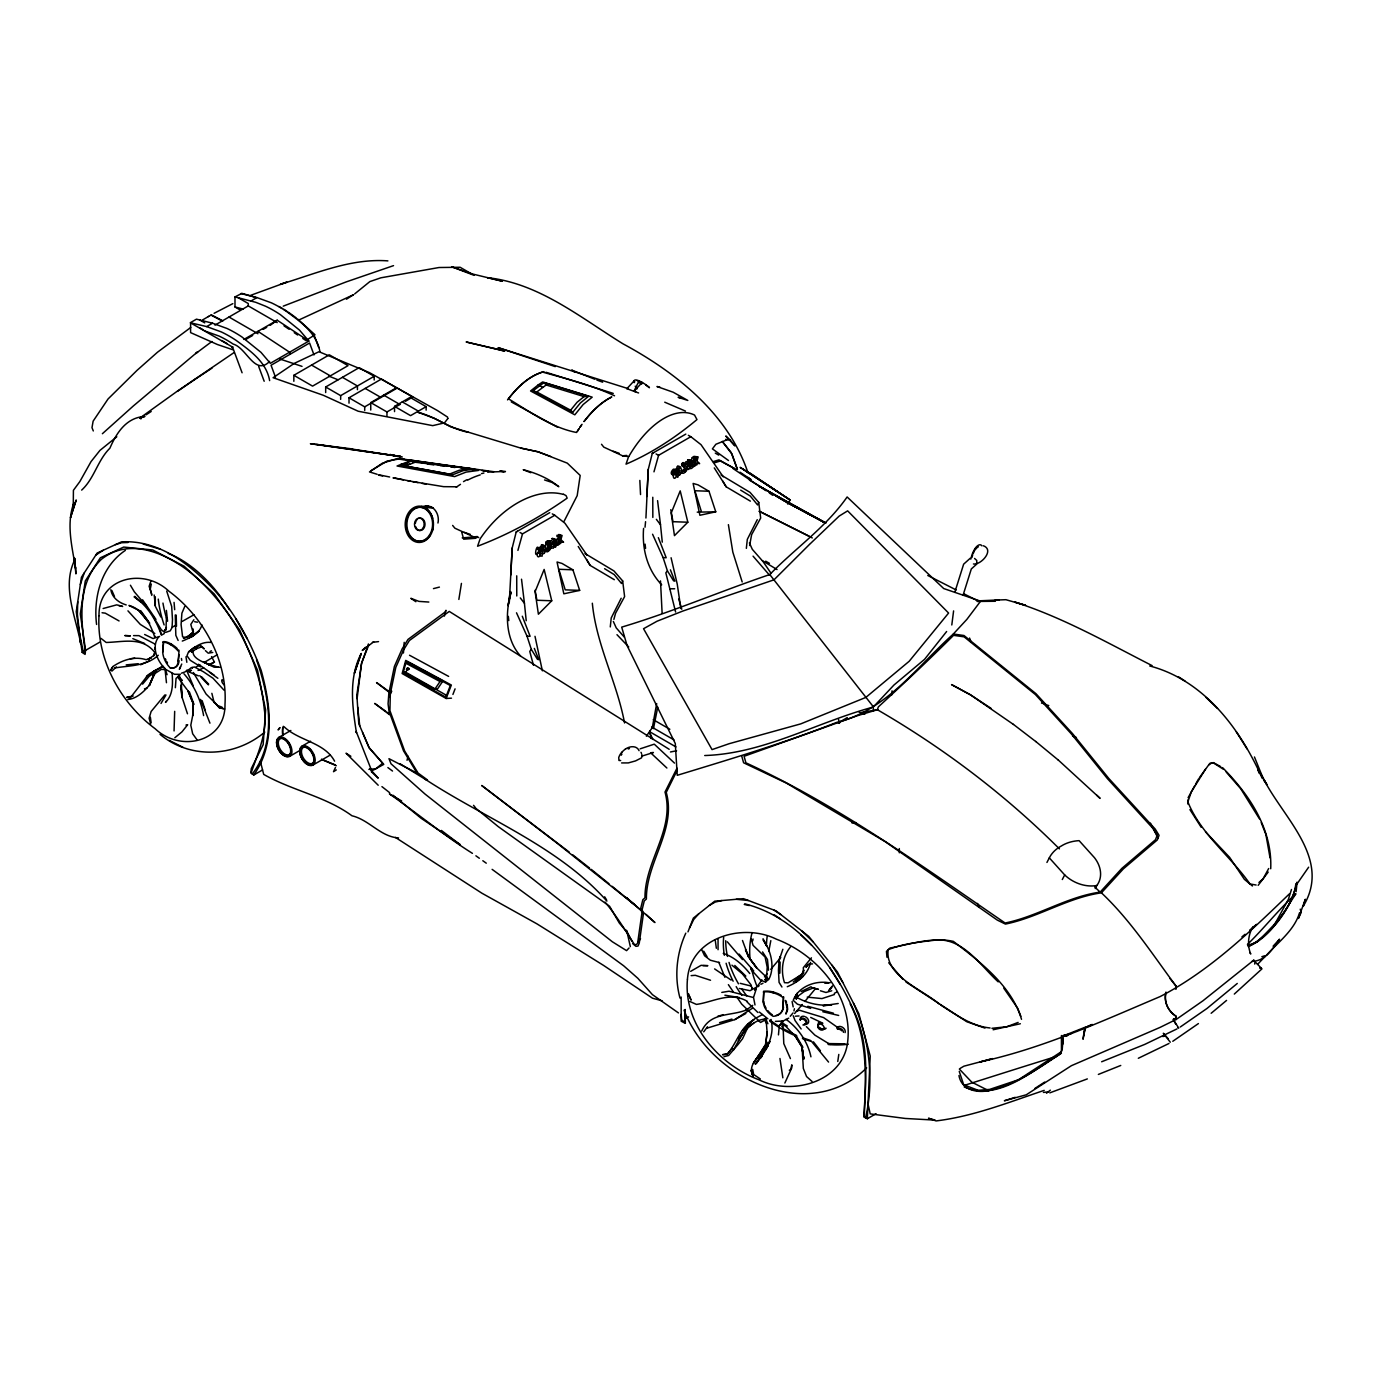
<?xml version="1.0" encoding="UTF-8"?>
<svg xmlns="http://www.w3.org/2000/svg" width="1381" height="1381" viewBox="0 0 1381 1381"><rect width="100%" height="100%" fill="white"/><g stroke="black" fill="none" stroke-linecap="round" stroke-linejoin="round"><path stroke-width="1.5" d="M1061.437 1035.526L1061.437 1051.632L1018.539 1079.735L989.659 1089.402L978.197 1090.317L963.696 1084.793L959.243 1071.414M802.24 1048.8L803.673 1058.813L802.085 1046.884L803.328 1068.462L806.556 1076.541L812.011 1081.444M696.939 462.635L697.042 464.758L694.988 464.448M193.133 713.321L193.305 703.758L187.799 690.5L193.305 703.758L192.684 715.772L193.133 713.321L190.802 725.215L192.667 733.777L196.913 739.646M551.019 546.203L550.346 544.114M174.058 602.392L174.679 609.677M779.868 973.173L780.127 962.022M549.759 512.662L516.201 531.961L512.196 547.998L509.313 602.081M685.822 434.1L652.281 453.4L648.259 469.436L645.928 518.013M77.75 601.753L77.371 614.269L80.823 644.012C75.696 616.392 61.196 585.855 75.247 558.925M181.325 679.417L181.791 696.456L182.068 697.595L180.98 685.097L181.791 696.456L187.471 713.77M542.405 546.341L542.146 556.163L540.109 555.835L539.626 549.776L537.589 549.241M682.801 470.265C688.049 475.841 687.237 464.534 687.583 460.132C692.951 460.063 688.532 475.755 687.099 466.605M166.462 617.514L165.979 628.838L164.304 631.324L166.411 627.509L165.081 630.53L166.152 629.84M782.854 949.282L779.057 960.365L778.452 970.187L779.074 982.409L781.939 987.018M1187.764 803.984L1187.988 799.806M510.728 575.066L512.196 547.998M646.809 496.504L648.259 469.436M850.178 1003.952C868.235 1038.961 865.852 1078.699 864.247 1116.538L865.594 1117.833C874.294 1080.149 869.564 1038.633 853.458 1003.176M174.679 711.353L174.058 730.929M403.442 653.006L404.201 642.338M175.37 687.703L176.043 678.382L179.651 675.274M768.734 951.474L770.822 940.651M744.842 903.865C798.477 917.467 834.124 965.474 855.288 1013.896C869.685 1046.919 865.749 1082.152 863.833 1116.901L867.337 1118.748L870.237 1056.068L858.792 1013.568L837.438 972L808.714 936.353L776.087 910.89L743.461 898.668L714.737 901.172L693.383 918.072L687.98 931.864M891.677 695.006L892.057 690.828M778.452 1034.887L779.316 1025.427L782.785 1021.612M645.031 527.214L645.566 521.69M282.725 727.822L282.812 735.348A21.733 14.155 51.2 0 1 282.812 727.891L283.295 726.302M838.802 1054.428L837.766 1061.471M1295.844 883.719C1293.203 907.265 1273.265 925.84 1257.228 941.928L1247.613 945.502M1296.12 891.66L1296.966 883.357M554.471 543.096L554.506 541.162M610.281 626.922L611.231 617.946L621.191 598.249M746.344 548.361L747.311 539.384L757.254 519.688M752.317 987.967L752.213 988.986L750.988 984.808L742.408 973.864L731.947 965.181M437.95 523.019C440.159 513.767 432.581 502.408 422.258 507.017M335.479 767.439L333.512 771.703L336.291 769.925M1087.589 1026.29L1092.319 1024.478L1085.224 1027.723L1083.032 1039.254L1084.396 1029.76M640.283 938.631L637.849 941.549L641.906 913.065L640.749 908.197L642.838 899.704L644.962 897.823C644.685 861.036 675.274 829.239 665.003 792.038L677.001 768.164M951.802 624.972L953.598 610.903M1166.047 992.266C1163.631 1001.915 1168.015 1011.237 1176.163 1016.381L1176.232 1019.42L1160.144 1027.36L1071.414 1065.683L1026.273 1094.788L1004.367 1100.778L1015.156 1097.343M765.678 1044.433L767.094 1031.883M1165.857 992.387C1163.613 1001.985 1168.274 1011.22 1176.232 1016.33L1176.163 1019.454L1173.971 1018.677M538.124 553.142L539.315 547.221L543.959 549.742L542.992 547.618L540.713 547.135L541.49 544.805M510.314 591.5L508.087 605.655L511.091 592C505.101 612.853 505.204 639.351 520.62 656.079M1083.688 1035.75L1085.224 1027.723M458.855 599.44L461.444 583.403M1296.949 882.2C1291.477 908.508 1272.039 934.143 1248.2 946.555C1270.796 937.423 1283.035 913.1 1295.896 893.749C1278.806 909.371 1264.236 928.101 1247.44 944.449M368.399 643.96L361.425 663.985L357.092 698.665M656.683 703.568L652.315 727.597L646.36 736.211M553.418 546.22L553.401 548.188L551.14 547.877M752.714 940.858L753.059 938.994M181.74 664.037L179.375 669.267M150.374 588.72L151.289 584.008M1299.486 912.876C1294.446 930.155 1278.116 942.274 1266.325 955.324M653.472 728.598L657.736 707.089M406.515 669.25L407.499 667.938M408.862 669.422L408.741 668.404M801.947 974.951L803.828 970.17L800.6 976.781L793.246 981.943M556.526 544.891L556.301 539.522L552.089 538.452M692.589 466.329L692.606 461.306L688.946 459.821M778.867 962.143L779.954 956.774M793.954 1010.961L794.42 1008.751M80.34 584.56L84.137 573.098M673.289 471.249L672.806 473.01M695.817 457.905L695.316 459.303M407.032 760.292L408.068 756.236M674.636 471.991C674.601 465.708 679.435 470.161 678.364 473.959C677.967 482.78 675.861 471.491 673.652 470.679M782.63 1024.892L782.975 1023.597L783.787 1043.604L790.415 1058.606M613.889 619.396L615.563 613.216L624.609 596.609L622.676 580.952L613.941 570.923L585.026 553.574M749.607 545.53L751.627 534.654L760.672 518.065L758.739 502.391L750.004 492.361L721.089 475.012M762.571 1052.65L761.19 1057.725L762.536 1053.927M403.097 673.03L406.187 661.689L450.327 685.528L445.804 697.215L403.097 673.03L406.342 671.321M444.371 616.116L445.977 610.298L445.045 612.128L407.982 639.42L402.164 648.846L394.396 666.436L389.183 691.639L376.547 682.577L388.924 692.088L388.078 703.844L389.425 714.633L374.7 703.43L385.731 711.25M517.91 550.398L522.519 533.877L554.765 515.268L564.95 523.226L587.132 555.335M653.973 471.836L658.582 455.316L690.828 436.707L701.013 444.665L723.195 476.773M1305.338 899.255L1298.382 918.469L1301.144 912.565L1300.229 909.147M675.413 470.783C678.658 469.523 677.001 475.875 674.601 473.579M1305.166 899.808L1303.388 906.005C1331.405 859.483 1284.813 819.485 1264.513 780.766L1266.826 784.512L1257.746 768.457M150.84 581.159L149.131 586.304L151.806 594.279M954.772 592.38L963.645 564.173L970.187 558.287M963.144 594.969L971.309 568.972L976.66 564.156L976.781 560.479L974.572 558.442M1291.477 889.502L1288.387 899.307L1273.714 926.15M1254.725 964.093L1254.932 961.642L1261.958 968.858L1234.303 994.078M538.555 550.311C537.572 539.142 532.151 562.188 539.16 551.64M149.856 684.544L154.637 672.461L149.269 685.494L149.856 684.544C144.401 691.225 136.805 698.751 127.812 699.528M548.982 545.685L548.982 543.976M877.384 709.73L878.351 706.899C903.865 683.457 929.085 659.773 953.546 635.346L964.111 636.848L1035.37 694.522L1071.466 734.053L1107.476 778.694L1153.377 828.893L1157.226 835.194L1155.483 839.717L1121.89 868.356L1100.139 892.109C1066.961 896.735 1037.459 916.535 1005.109 923.009C921.541 865.68 838.457 805.416 745.913 762.83L744.083 756.287L856.945 715.841L877.384 709.73C943.586 748.07 1005.247 794.783 1059.417 848.883M810.543 962.402C808.075 974.451 798.166 982.167 787.274 986.725M79.2 631.98L83.62 653.368L85.329 652.264C81.065 621.036 76.352 583.524 101.365 559.357C132.386 534.62 174.42 556.871 199.209 580.106C234.701 614.027 259.369 660.187 264.289 709.299C267.931 731.74 258.005 752.49 251.238 772.652L252.291 773.964C277.391 741.666 269.191 695.782 256.521 659.859M361.304 653.437L354.399 673.272L360.924 654.042C348.444 678.692 352.362 706.692 356.453 732.81L356.194 731.464L372.214 772.117M149.269 685.494L155.518 672.305L152.963 674.808L161.301 669.371L165.081 669.612L166.462 682.715M368.813 644.979L361.701 662.638L356.833 694.919L358.784 723.609L369.228 748.001L383.763 764.384L373.267 770.166M446.149 698.475L451.345 685.045L405.721 660.394L402.147 673.548L446.149 698.475L451.483 698.165M452.916 694.453L455.074 688.86M782.043 1021.077L780.23 1025.22L781.922 1022.82L787.274 1026.031M548.447 550.294L546.565 549.293L545.927 550.311M684.51 471.732L682.559 470.731L681.851 472.734M691.881 457.612L691.484 461.875M681.541 464.379L682.197 463.291M155.155 636.261L154.758 637.228C150.598 624.333 143.244 609.384 128.968 605.448L139.602 610.747L148.181 621.864L138.169 609.815M685.787 933.159C676.604 953.253 674.17 976.626 679.987 998.049M184.726 606.552L181.895 613.216L181.084 624.505L182.585 636.796L185.399 637.59L183.483 638.246L189.732 635.381L188.593 636.054L193.564 631.825L186.987 637.332M180.6 666.712L179.53 668.956M796.647 998.031L796.147 999.188L797.89 995.908L797.165 996.719L804.312 991.506L813.409 987.916L818.467 989.383L811.735 987.57L813.409 987.916M622.676 580.952L621.519 583.507L614.2 574.582L604.602 568.696M758.739 502.391L757.599 504.963L750.28 496.021L740.665 490.134M408.776 669.371L407.24 670.406M165.979 701.358L165.496 702.377C173.281 694.833 172.798 683.336 172.142 673.324M628.648 456.49L626.042 464.137C651.59 453.244 675.689 437.397 696.973 419.565L694.557 415.06A84.845 44.952 -67.8 0 0 628.735 456.593M201.937 624.868C199.537 633.879 190.077 637.798 182.292 641.077M762.554 1053.617L767.059 1044.191M253.741 775.017C275.648 744.135 270.641 704.742 261.164 670.337C250.047 640.836 235.081 612.991 213.796 589.549C189.594 563.983 158.746 539.764 121.545 541.853L97.136 553.056L81.444 577.258L76.248 611.662L82.169 652.315L85.087 654.421L85.553 650.106L80.305 613.941L85.277 580.987L100.33 557.803L123.703 547.066L152.756 549.983L184.139 566.245L214.279 593.968L239.69 629.995L257.487 670.182L265.618 709.92L263.15 744.687L251.29 768.613L250.824 772.928L253.741 775.017L262.545 769.942M388.907 696.991L391.755 691.208M627.923 389.045L633.914 391.306L639.092 380.845L642.217 382.433A18.16 4.488 40.4 0 1 649.433 387.44M677.242 770.235L666.246 792.383C676.742 829.843 646.066 861.986 646.394 899.031L644.271 900.913L642.165 909.475L643.322 914.412L639.248 943.171L638.039 946.054L635.916 946.33L632.671 943.603M689.533 927.928L693.745 919.47L698.717 913.842M784.857 1083.032L791.762 1067.893L791.848 1064.82L790.64 1069.533L789.293 1070.189M781.784 1026.687L783.493 1023.356M762.295 1053.599L759.533 1058.347L769.959 1041.447L756.046 1063.767C765.851 1050.993 775.19 1036.389 771.047 1019.42M1046.936 862.452L1049.318 857.86A44.209 33.869 27.5 0 1 1061.298 846.018A44.209 33.869 27.5 0 1 1079.113 840.649L1094.494 857.722A31.228 23.926 27.5 0 1 1096.842 885.497L1095.254 888.57M1062.3 879.524L1064.682 874.933L1049.318 857.86M110.843 670.406L112.897 666.505C122.84 659.876 134.406 656.027 146.162 659.704L151.409 657.701L148.181 659.376L153.792 655.423L155.155 652.453L153.774 655.802L154.758 652.419C142.347 636.278 122.892 642.148 106.164 642.458L101.003 638.385M733.863 1049.077L733.259 1050.233L744.411 1030.537L747.587 1027.188M112.569 667.127L110.635 670.027M762.536 1050.734L757.737 1057.57L767.284 1042.327M1268.673 868.528L1263.183 878.696L1258.954 882.494M140.862 418.961L141.518 417.683L139.844 418.08L177.01 391.393L233.752 352.776M1188.092 797.717L1194.496 786.134M545.978 542.025L545.391 547.014M1195.514 784.339L1198.518 779.005M787.688 504.048L790.053 499.939L749.71 472.872M765.523 1050.026L768.043 1045.659L760.896 1056.43M763.728 1049.025L765.367 1046.211M161.007 703.464L165.979 694.971M685.58 461.875L687.859 461.91L689.067 465.811M577.12 431.701L579.019 428.576M542.785 547.48L544.166 545.996L542.215 545.65M564.156 521.172L577.189 495.641L580.193 475.444L567.28 463.136L538.107 451.777L520.654 448.065L450.845 426.884L434.342 418.305L418.339 412.367M678.865 468.919L680.229 467.434L678.278 467.089M694.004 463.325C698.406 461.599 694.988 468.418 692.347 466.07M738.214 1040.791L745.585 1029.225L753.733 1023.131M577.448 431.217L579.053 428.662M1296.586 884.53L1308.636 867.199M756.149 989.262L753.525 997.427L754.993 1004.971M793.022 1012.929L790.26 1016.278M687.876 460.046L687.824 460.926M790.657 946.727C782.371 956.584 780.455 970.67 784.494 982.685L788.085 982.84L802.948 973.743L795.473 979.181L803.777 972.638M1199.399 777.676L1209.825 763.365L1213.398 762.623L1220.7 766.61M572.701 412.367L570.612 410.209L577.085 402.251L584.094 396.589L588.617 396.295L580.365 402.976L572.701 412.367L532.859 390.927L544.01 382.589L588.617 396.295M741.752 756.167L743.599 762.778L786.41 783.113L885.186 841.65L997.375 920.143L1005.42 924.079C1038.098 917.502 1067.91 897.546 1101.417 892.834L1123.374 868.856L1157.313 839.941L1159.073 835.367L1155.189 829.032L1108.822 778.47L1072.45 733.535L1035.992 693.711L964.007 635.519L953.322 634.017C917.139 666.402 886.464 710.507 836.558 722.418C784.408 743.03 730.704 758.963 677.242 775.311L675.292 743.513L627.112 645.652L621.692 627.129C671.874 612.128 720.381 591.31 769.769 574.548C794.973 548.533 825.993 527.283 847.123 496.97L943.706 588.548L980.596 601.184L966.89 619.361L953.322 634.017M640.525 938.631L636.658 944.414L634.535 944.673C625.576 930.794 616.047 915.102 605.033 902.086M747.742 1027.533L742.529 1038.736L737.955 1044.606L728.616 1055.498L723.989 1056.672M579.882 427.454L581.522 425.02M434.791 689.257L440.021 681.558L442.956 680.937L437.742 688.636L434.791 689.257L403.407 671.926M685.356 464.033L686.219 468.919L684.268 468.591M832.45 985.913L828.565 990.522M831.794 986.932L830.05 989.4L831.586 987.708M580.02 427.143L582.022 424.312M541.283 549.69L540.523 552.486L538.521 552.141M739.059 1038.357C744.998 1029.397 754.492 1019.661 764.936 1019.126L766.645 1023.39L764.366 1019.005L766.317 1022.544L767.197 1033.212L765.471 1044.64L753.405 1063.422L766.196 1044.796C762.07 1054.739 746.292 1064.181 753.111 1076.162L751.178 1070.275L752.904 1076.006M701.721 1031.02C710.594 1011.859 730.687 1016.416 746.5 1009.908L745.74 1010.409L752.731 1005.316M1253.171 926.599C1248.079 934.143 1247.06 945.692 1250.772 954.012L1249.719 952.51M755.234 1064.216L761.363 1055.792M1205.492 769.182L1191.302 791.917L1187.884 801.895C1200.676 833.934 1230.419 856.047 1250.012 883.995L1256.123 885.014M703.723 1031.831L707.521 1026.756M164.84 694.971L151.116 711.508L149.131 718.241L150.684 724.093M755.942 988.364L754.613 990.125L761.949 979.94M1258.16 885.342L1268.207 872.067M765.592 979.181L764.936 980.044L766.645 976.73L766.524 978.093L767.197 967.218L765.109 957.068L753.077 945.346L751.126 938.717M807.73 965.026L805.969 967.287L808.696 964.076L812.529 963.903M111.861 671.149L116.367 666.885M541.041 547.29L541.352 549.811M677.122 468.729L676.88 470.041M946.624 631.514L924.562 659.324L893.973 685.011L873.258 707.055C816.879 722.177 764.09 753.646 704.724 755.528M516.511 612.801L527.024 636.158L531.34 649.433L529.752 651.383L533.48 665.245M652.574 534.24L663.104 557.613L667.42 570.871L665.832 572.822L675.62 612.059M584.042 421.464L589.342 414.973A76.473 38.564 -65.6 0 1 611.783 396.968A76.076 38.392 -65.7 0 0 584.077 421.533M677.622 466.174C674.049 468.625 683.716 471.836 677.95 470.369M804.881 1001.467L815.394 988.71M764.47 976.902L767.007 973.864M782.975 1007.664L783.51 996.858L782.975 1007.664A16.227 11.928 39.9 0 1 773.118 1016.312A16.227 11.928 39.9 0 1 763.261 1002.157L763.797 991.368A22.959 16.883 39.9 0 1 773.653 992.197A22.959 16.883 39.9 0 1 781.163 995.321M763.261 1002.157L763.797 991.368M763.261 992.007A22.959 16.883 39.9 0 1 773.118 992.835L773.653 992.197M770.771 969.341L780.766 957.516M727.304 1054.273L722.574 1054.687L727.632 1053.703C737.022 1042.828 740.216 1026.825 753.94 1019.696L747.397 1024.961L754.475 1018.936L762.433 1014.552M142.571 684.13L149.217 676.276L155.949 671.632M794.627 1013.516L802.326 1004.488M633.914 391.306L642.217 382.433M727.632 1053.703L732.344 1048.248M158.711 636.865C150.892 646.74 157.33 661.447 165.496 669.095L163.683 667.282M811.424 957.827L803.328 967.667L803.449 972.034M507.535 399.886C516.96 387.664 528.612 375.874 543.941 371.627M626.715 388.89L634.052 380.897M693.883 456.351L698.147 456.921L696.991 461.047L699.615 463.636L697.543 463.343M629.08 947.953L626.577 950.646L612.353 941.773L424.968 794.006L391.013 763.797L388.976 758.687L417.01 773.067L403.494 750.763L390.184 714.443L387.25 712.337M193.875 619.741L190.802 624.419L193.305 633.258L193.133 629.011M1289.284 893.973C1249.874 932.037 1209.1 971.154 1160.161 996.564C1101.468 1021.439 1042.724 1048.334 980.147 1061.937L992.628 1058.606L963.921 1066.184L960.244 1068.342M279.773 727.683L278.116 729.91L279.929 727.752M133.18 696.007L126.707 697.284L130.418 697.698L147.18 676.051L162.803 666.022M1257.556 964.37L1264.823 956.791M102.384 433.72L133.301 405.997L197.776 351.706L195.739 353.553L211.897 341.487M81.669 490.1C94.305 478.551 97.568 460.339 109.893 448.204C116.608 432.598 126.603 417.304 144.953 416.441L139.844 418.08M758.186 986.638L759.17 985.654M354.693 293.894L369.866 281.586L380.897 277.805L439.037 267.517L460.115 267.275L474.132 275.354L451.639 266.74L472.129 273.904L502.442 281.241L487.51 277.685C539.004 283.209 580.348 317.509 622.986 343.817C675.844 372.3 728.27 413.834 747.95 472.699M551.744 600.787L538.4 614.2L535.103 591.638L544.149 569.438L551.744 600.787L536.916 600.252L535.068 590.257M687.824 522.225L674.463 535.638L671.183 513.076L680.212 490.876L687.824 522.225L672.996 521.69L670.769 509.693M185.814 671.27L187.056 670.027M809.37 544.546L774.016 579.813L682.715 611.092L657.045 621.226L643.546 628.718L712.044 749.607L729.151 743.703L800.721 723.886L865.835 697.422L909.164 661.292L948.592 613.043L847.641 510.866L839.182 516.08L809.611 544.321M866.647 1067.858C808.903 1125.394 709.713 1078.25 684.096 1010.167M1273.092 946.209L1279.548 939.184C1272.436 949.058 1265.617 960.986 1252.049 961.4L1253.965 960.019L1202.903 1000.828L1176.232 1019.42L1174.143 1018.591M365.551 647.257L362.236 650.468L373.699 641.82M532.859 390.927L536.777 391.98L546.151 384.971L584.094 396.589M189.37 637.763L193.961 633.447M1249.822 930.552L1256.537 924.407M742.495 1030.468L750.694 1023.217M95.859 555.041L103.247 550.259M1249.84 930.242L1256.261 924.597M1211.154 1013.274L1226.57 1000.414M1241.916 936.888L1245.075 934.281M1237.272 983.462L1206.977 1008.475L1180.237 1027.032M130.418 697.698L127.397 697.319M370.954 470.714L387.043 461.081L400.438 458.734L493.777 471.715M158.263 655.267C146.386 666.54 127.104 665.625 114.485 668.041M1046.505 1093.251L1050.337 1090.144M146.49 676.949C146.524 673.324 177.873 659.721 153.567 671.183M752.455 1008.234L734.778 1019.61L707.02 1028.155M210.896 642.441C202.23 641.388 194.721 646.791 188.437 652.108L186.953 655.751L190.233 660.273L200.694 666.833M802.931 976.436L796.267 981.856M161.387 635.225L164.356 633.516M116.798 436.759L99.967 450.379L91.042 461.599L79.839 481.589L73.417 490.307L73.262 506.499L73.918 502.788C65.943 524.038 72.192 546.841 75.558 568.282L74.35 557.769M400.87 465.224L411.124 461.202L474.408 469.108L463.187 470.628L452.761 474.736L400.87 465.224L452.761 474.736M406.446 465.621L415.094 462.238L474.408 469.108M788.758 1018.108L782.992 1021.077L775.414 1021.37M125.36 550.38C101.434 566.452 93.183 596.989 96.584 624.471M538.141 384.954L542.612 381.967L592.225 397.158L583.162 404.512L574.807 414.818L530.546 390.978L538.141 384.954L542.716 387.284M1209.186 764.729L1211.603 762.985L1214.089 763.33L1223.601 769.39M1198.415 1023.58L1172.78 1041.274M264.755 732.085C235.133 757.168 190.198 759.636 160.023 734.329M177.441 391.375L194.773 379.499M194.721 379.533L212.018 368.088M190.768 327.452L157.469 352.241L137.099 370.298L108.046 398.988L93.131 421.153L91.992 427.661L93.304 430.958M146.023 414.852L151.202 411.469M1061.385 1053.271C1033.109 1069.74 999.015 1102.09 964.197 1086.951M1034.939 1088.401L1044.709 1082.065M346.458 299.194L353.553 294.705L298.676 320.081M165.634 632.394L170.226 630.841L172.055 627.595L172.487 619.706L171.676 606.449L166.704 591.103M756.098 987.346L750.038 990.695L739.336 988.485M838.198 722.988L847.295 717.568M205.389 661.758L217.335 654.68M690.673 971.344L701.082 965.336L707.849 965.682L702.998 965.63M172.038 627.371L175.404 625.403M202.696 319.874L208.704 316.37M242.089 372.784L232.526 347.063L231.715 347.546L232.802 346.924M239.966 309.862L234.994 306.979L234.994 296.915L241.899 293.359L255.174 297.191M232.526 347.063L190.354 322.757L206.667 326.589L212.536 323.206L226.967 328.454A121.908 70.379 60 0 1 241.917 336.947L261.009 352.379L270.331 363.324L308.861 341.072L299.539 330.145L280.429 314.695A121.908 70.379 60 0 0 265.497 306.202L255.761 302.318L234.994 296.915M251.066 300.972L256.935 297.571L271.366 302.819A121.908 70.379 60 0 1 286.316 311.312C300.523 321.738 316.646 332.925 319.909 351.585M215.004 325.122L248.269 305.909L277.201 322.602M243.919 339.433L277.201 320.219L308.861 341.072M245.68 339.484L252.688 335.445M263.184 329.369L266.688 327.349M270.193 325.329L277.201 320.219M269.623 361.408C254.846 376.409 246.629 347.753 233.199 344.093A115.4 66.633 60 0 0 219.061 336.066L204.457 330.853M308.153 339.156L314.954 334.737L297.675 319.046M293.842 375.304L329.317 354.831L348.047 365.637L312.572 386.128L293.842 375.304L293.842 381.294M325.674 392.567L325.674 386.991L359.198 367.639L374.182 376.288L374.182 380.017M325.674 386.991L340.658 395.639L374.182 376.288M349.013 397.78L381.449 379.033L397.158 388.096L364.705 406.843L349.013 397.78L349.013 403.166M370.747 410.053L370.747 402.596L396.606 387.664L412.815 397.02L405.444 401.284M394.534 411.607L394.534 406.377L410.088 397.4L426.142 406.653L426.142 410.14M370.747 402.596L386.956 411.952L399.851 404.495M426.142 406.653L410.571 415.646L394.534 406.377M82.169 652.315L99.76 642.165M162.699 652.264L163.579 641.595L162.699 652.264A16.227 9.356 60 0 0 170.45 668.128L171.313 667.627M162.699 642.096A22.959 13.258 60 0 1 170.45 644.651L171.313 644.133A22.959 13.258 60 0 1 173.316 645.359M170.45 668.128A16.227 9.356 60 0 0 178.184 661.188L179.064 650.537A22.959 13.258 60 0 0 178.46 649.864M178.184 661.188L179.064 654.594M209.17 665.09L214.418 662.069A93.563 54.014 60 0 1 211.552 656.579M278.772 737.437L290.856 730.48M301.956 746.189L310.587 741.2M289.699 756.356L300.04 750.366M312.866 765.091L330.128 755.131M684.89 1019.057L688.601 1016.899M867.337 1118.748L876.072 1113.707M709.402 905.384L715.203 902.069L721.918 900.55M182.119 621.467L193.979 614.735M463.515 481.624L466.864 479.742M472.078 469.626L478.482 470.438L466.139 472.078L454.642 476.6L397.038 466.001L408.172 461.634M196.137 666.954L199.831 664.882M208.289 316.612L211.414 314.885L222.842 320.858M209.947 651.608L211.431 650.779M734.778 1019.61L745.826 1013.516M766.041 1019.489L760.517 1022.458L741.649 1004.056L736.815 996.996M214.107 313.297L232.837 303.647M187.678 670.579L191.407 670.424L187.678 670.579L191.165 667.714L194.479 666.988L203.387 671.753L213.019 678.244L224.015 690.172M652.281 453.4L653.61 452.709M516.201 531.961L517.53 531.271M190.146 671.408L189.024 671.995L198.432 675.844M180.203 677.139L178.045 677.57L186.987 689.551M834.279 993.353L836.851 992.024M834.452 994.51L821.971 998.584L807.229 997.134M174.817 737.765L181.929 731.895L187.661 724.749L185.969 725.094M760.896 984.29L762.951 983.289M450.482 473.718L459.321 470.23L468.832 468.953M801.153 991.541L811.113 986.742M1176.975 1028.914L1144.711 1044.416L1101.641 1061.765M1168.965 1043.484L1138.324 1058.278M185.261 671.822L181.412 673.203M208.773 664.675L214.418 662.069M198.035 670.458L203.68 667.834M140.62 664.779L149.735 660.653M964.68 1085.259C995.166 1075.644 1025.824 1065.821 1056.5 1056.396M250.617 295.344L286.903 282.104L280.257 284.348C315.3 273.87 350.67 258.074 387.888 260.888M193.202 648.31L200.573 645.203M1086.018 1026.894L1063.405 1035.819M1098.361 1074.435L1120.751 1065.459M640.18 748.813L654.266 744.169L674.498 763.106M1087.348 1078.906L1049.802 1092.854M283.243 306.15L346.217 281.897L393.533 265.635M1018.125 1022.423L1006.749 1026.756L991.938 1028.293M1044.226 1090.369C1008.803 1102.28 973.415 1116.4 936.076 1120.923L928.481 1118.247L935.075 1120.112L905.263 1118.455L870.203 1113.88L868.338 1105.318M194.652 621.726L197.397 622.192M730.376 440.349L725.785 436.016L734.934 445.873L730.376 440.349L727.476 439.607L715.876 444.268L712.406 448.86L728.495 460.512M714.564 462.773L720.399 460.978L734.26 468.487M713.148 461.634L718.966 459.856L735.9 469.264M202.144 646.757L200.884 646.118L204.302 648.932L202.144 646.757L195.998 648.863L197.138 648.224L191.527 652.195L193.357 650.399C190.405 659.773 210.499 664.934 218.336 667.161L213.019 666.557L203.387 661.913L211 665.607M831.742 990.764L825.976 992.49L820.4 990.781M1261.837 956.722L1264.651 955.79M115.452 544.649L121.649 542.716L128.07 542.509M144.453 688.86L146.904 688.118M796.388 1011.22L799.547 1010.253L823.628 1017.607L838.664 1028.189M717.74 1016.295L723.281 1014.655M719.587 1022.63L731.947 1019.074M159.557 636.434L153.049 638.557L144.642 634.483M1063.387 1036.009L1070.845 1033.886L1063.18 1035.439M103.126 608.52L116.712 604.861L122.633 606.449L118.818 605.551M481.52 473.631L483.92 473.01M433.461 588.617L439.417 587.098M694.039 466.105L692.088 465.777M557.976 544.666L555.887 543.838M993.129 1029.76L1020.352 1023.753M715.755 511.816L699.891 515.268L693.107 483.436L698.096 484.886L708.988 491.256L715.755 511.816L697.232 512.144M579.675 590.378L563.828 593.813L557.044 561.998L562.015 563.448L572.908 569.818L579.675 590.378L565.209 589.842L558.804 569.283L572.908 569.818M407.43 667.886L408.811 668.439M670.458 751.972L676.569 750.781M180.341 674.325L174.438 674.273L165.979 669.543M838.198 1003.504L822.938 1005.731L831.655 1004.936C819.762 1006.11 807.229 1003.417 796.923 997.41M1162.802 1036.527L1164.269 1036.251M487.666 472.112L505.463 471.439M401.198 464.016L409.639 464.12M396.261 458.924L382.433 463.187L369.504 471.939L377.168 474.287M861.537 712.441L878.126 709.627M721.797 992.404L729.047 991.213L753.18 997.445M212.76 652.436L208.22 653.161L205.389 650.624M130.401 658.789L134.751 658.116M1043.415 1092.44L1048.438 1091.836M372.438 642.32L378.532 641.613M126.189 664.9L138.169 663.726M368.882 769.407L375.891 768.716L382.675 763.261L368.986 747.449L362.564 732.5M425.313 506.326L428.041 506.085L426.142 506.102M477.412 536.536L473.631 536.864L454.884 528.198L452.64 525.419M626.767 455.437L622.555 455.799L603.808 447.133L601.512 444.268M851.956 822.955L856.047 822.593M462.238 537.848L475.099 536.898M476.013 538.262L463.671 539.177L461.72 532.134M691.139 975.625L695.316 975.314L710.525 980.251M795.421 1016.192L799.064 1015.967M782.785 1024.115L781.87 1024.167L785.582 1026.066L793.246 1034.162M1063.215 1036.268L1067.064 1036.061L1064.958 1035.785M995.062 600.096L1005.903 599.699L1025.565 605.31L1014.828 602.081C1062.956 617.48 1107.269 642.752 1152.151 665.642M979.526 600.804L998.998 599.924M402.751 459.355L404.65 459.269M844.982 1043.812L827.979 1043.57M977.058 601.443L995.425 601.27M669.94 588.789L674.688 588.772M736.28 899.29L748.312 900.498M824.526 982.668L830.154 982.685M626.491 455.834L622.555 455.799L627.526 456.472M133.577 635.605L138.929 635.64L155.104 644.116M456.938 486.785L443.612 486.664L412.781 481.589M425.227 507.707A18.16 14.121 -88.8 0 1 428.455 538.003A18.16 14.121 -88.8 0 1 405.686 529.251A18.16 14.121 -88.8 0 1 421.706 506.361L425.227 507.707L433.013 507.794M477.619 536.967L473.631 536.864L478.706 537.502M824.681 982.72L828.721 982.823C815.239 980.199 798.201 986.811 793.212 1000.362L797.407 1004.16L810.682 1008.406M397.435 458.941L456.541 466.847M708.988 491.256L694.885 490.738L701.289 511.281M663.104 557.613L666.194 557.734L658.357 537.658M527.024 636.158L530.114 636.296L522.294 616.219M428.835 602.047L418.961 601.391L410.848 598.301L415.871 601.719M642.407 755.942L653.403 752.524L650.589 752.749L666.885 768.009M213.019 666.557L219.872 667.282M352.604 448.963L310.397 443.715L400.904 456.61L350.118 448.79M421.706 506.361L432.529 507.587M505.153 471.715L499.767 471.076L503.685 471.767M725.612 439.365L727.476 439.607M427.333 464.033L433.738 464.845M440.125 465.639L444.389 466.174M450.776 466.968L455.04 467.503M461.427 468.297L465.69 468.832M398.557 837.922C380.655 836.869 369.21 819.848 351.965 815.774C325.295 796.25 292.082 790.588 263.702 774.396L260.405 761.552M102.056 612.75L105.284 613.164L119.077 620.949M316.801 444.389L400.904 456.61M462.911 467.762L477.74 469.903M481.986 470.507L488.339 471.422M408.897 459.89L463.964 467.935M483.022 470.714L487.269 471.335M223.618 708.591L219.337 707.918L213.813 701.444M724.904 995.218L739.336 997.514M576.637 432.495C551.727 427.782 529.959 411.762 508.467 398.833C517.254 387.301 528.353 376.53 542.457 372.076C566.762 378.86 591.689 385.057 614.545 395.795M692.951 456.766L697.353 457.474L694.177 458.319M692.969 457.957C696.145 455.109 698.7 462.393 694.764 460.27M693.279 460.305L695.489 460.909L694.35 465.293M688.152 459.89L690.552 460.201M688.912 461.064L690.863 461.409C693.227 466.813 688.359 470.783 688.515 463.429M683.112 462.549L687.22 464.379M691.536 464.672C695.765 463.912 691.846 470.23 689.602 468.332M682.283 463.274C685.908 461.996 684.475 468.194 681.765 465.846M681.834 464.931C683.181 464.344 686.875 471.611 683.371 469.851M678.088 466.088C685.304 466.726 678.399 482.383 677.432 471.249M683.491 469.73C687.427 468.694 684.475 475.15 681.99 472.82M678.468 472.181C681.316 470.921 680.712 476.583 678.295 474.287M673.272 472.734C678.761 475.34 667.99 476.583 672.236 470.438C675.585 465.311 676.345 476.445 672.236 474.235M558.787 534.464L562.084 535.483L560.91 539.608L563.552 542.198L561.48 541.904M556.871 535.327C563.172 533.929 560.393 538.573 556.888 536.501M558.304 536.484C561.031 535.086 561.756 541.145 558.701 538.832M557.199 538.866C561.394 537.917 557.579 546.151 555.455 543.234M552.296 538.504L554.471 538.763M551.623 538.711L553.643 539.263L553.522 546.686L555.49 547.239L557.406 543.579M558.925 540.851C561.618 539.66 561.963 545.288 558.925 543.009M558.097 541.576C562.74 540.834 558.045 547.342 556.163 544.287M547.239 541.093C555.783 540.385 549.086 557.078 546.255 547.877M547.031 541.11L549.586 541.507M546.203 541.835C550.208 539.885 551.848 549.051 548.188 547.152M545.754 543.493L547.705 543.838L549.258 548.74M545.685 544.407L547.722 544.753L548.171 542.181M553.125 546.237L555.162 546.324L554.799 539.954M542.008 544.649C546.41 544.269 546.548 555.594 541.939 553.626M547.308 548.395C551.399 547.083 548.447 553.712 545.909 551.382M990.073 1027.965C971.585 1026.187 956.101 1014.811 940.875 1005.161M378.463 475.133L382.623 475.927M393.033 477.895L403.442 479.863M407.602 480.657L418.011 482.625M422.172 483.402L426.349 484.196M390.098 454.556L402.303 456.99M379.084 474.874L389.632 476.997M393.844 477.843L410.727 481.244M143.227 544.028L160.058 549.155M694.091 462.134L693.952 458.768M557.959 540.679L558.822 535.673M1261.371 968.305L1259.8 967.977L1260.732 968.288M744.255 904.451L749.365 905.556M838.664 1015.449L822.8 1011.755M397.935 456.455L389.753 454.556L399.316 456.783M220.097 707.952L224.637 709.005M1041.498 703.084L1045.4 703.999M520.689 448.048L538.038 451.829L550.639 456.472M681.247 398.039L678.123 397.296L687.807 400.438L673.168 392.221L656.959 386.507L660.118 387.319M719.587 962.643L710.317 960.209L704.569 955.738L701.721 949.662M740.251 983.341L751.35 986.086M240.864 293.532L256.935 297.571M212.536 323.206L196.465 319.166L190.595 322.55L190.595 332.614L217.404 344.508L232.802 349.738M1046.142 704.897L1048.766 705.553M833.399 1013.188L807.816 1006.317M973.45 563.966C980.786 565.33 994.872 549.983 983.358 545.754M234.994 306.979L243.16 309.102M411.124 461.202L415.094 462.238M662.138 1000.811L652.523 998.221L603.601 965.44L536.967 923.872L481.917 893.214L395.432 837.438M621.605 762.933L628.32 762.916L635.571 760.896L641.647 757.789L641.872 754.458M206.667 326.589L221.098 331.837A121.908 70.379 60 0 1 236.047 340.33C250.254 350.774 266.378 361.943 269.64 380.621M468.366 432.288C450.241 428.973 436.085 416.924 418.288 412.401M669.181 749.296L449.257 611.42L409.397 640.525L403.597 649.899L395.812 667.368L390.322 693.642L389.925 710.645L404.633 750.953L418.046 773.032L427.506 779.972M426.539 780.092L400.162 763.831M747.449 1001.415C730.221 991.195 713.442 1002.036 696.421 1004.419L689.896 1001.484M545.978 372.266L613.25 393.395M627.941 388.579L498.109 347.649L555.248 366.604M279.445 358.87L302.025 366.379M464.102 532.289L470.213 534.326M802.534 1037.752L810.388 1040.411M613.112 451.19L619.137 453.261M984.981 1028.103L966.804 1021.733L905.919 981.943M634.431 391.496L638.592 392.964M749.486 473.165L740.095 467.348L790.053 499.939M596.868 380.051L602.668 382.192M217.87 705.639L222.082 707.193M1149.734 665.97C1204.094 680.229 1240.431 729.064 1262.148 778.245M1072.588 736.056L1076.42 737.489M321.6 759.464L336.325 765.695M859.086 712.147L864.748 714.288M635.692 391.479L634.897 391.634M594.918 379.274L571.648 370.056L575.135 372.335M328.92 376.167L338.052 379.775M321.48 759.308L335.048 764.815M132.818 638.643L144.642 643.494M1170.294 1042.206L1163.32 1033.247L1168.015 1038.547M664.744 402.199L685.477 411.089M544.546 479.967L552.21 482.504L558.804 486.699C548.62 478.378 535.897 472.958 523.209 469.713L530.839 472.716M723.247 953.391C734.105 956.964 742.788 964.732 749.779 973.536M126.189 604.913C118.939 602.789 112.016 597.628 110.843 589.722M211 315.11L222.427 321.1M796.664 1035.526L782.216 1028.275M767.871 1018.815L759.326 1012.031M810.682 1017.417L822.8 1023.217M759.343 511.229L809.128 536.173M759.153 511.281L812.304 537.951M956.239 589.98L927.773 575.48M963.921 593.83L979.267 601.546M169.397 740.475L182.948 747.294M988.71 1090.697L971.741 1082.134L959.346 1069.049M777.261 491.532L742.495 468.798M818.501 519.118L759.619 486.423L826.011 523.019M824.094 522.242L787.153 502.529L824.612 522.536L788.465 502.995M784.598 500.992L749.4 480.105M787.153 502.529L824.612 522.536M442.956 680.937L408.741 662.587L405.79 663.191L440.021 681.558M154.81 633.482L140.327 624.419L127.95 610.851M536.777 391.98L570.612 410.209M1100.139 892.109L1094.719 886.965M409.518 655.25L448.635 676.397M563.379 494.174L566.055 495.624L567.159 498.127C539.557 517.564 509.14 534.274 477.584 546.22L480.122 538.866A84.845 56.586 -56 0 1 563.275 494.381M1178.235 676.638L1185.053 681.075M773.912 910.079L780.731 914.515M656.079 453.952L658.582 455.316M511.246 401.906L557.579 427.281M520.016 532.514L522.519 533.877M747.501 471.853L788.827 499.18M774.258 914.878L780.386 918.917M688.359 435.308L690.828 436.707M552.279 513.87L554.765 515.268M785.996 1019.316C798.287 1028.085 807.868 1041.913 810.94 1056.828M404.996 671.822L446.892 695.558M830.154 1044.485L814.859 1035.111L806.366 1026.618M715.289 453.141L718.724 455.109M714.288 467.9L726.182 486.82L750.384 501.148M765.695 561.187L769.441 563.31M578.225 546.462L590.119 565.381L614.321 579.709M217.87 678.295L209.515 672.236M238.257 297.744L248.269 303.527L248.269 305.909M402.285 401.906L418.391 411.141M383.694 395.121L399.903 404.478M365.205 388.424L380.949 397.452M342.436 377.324L357.437 385.972L357.42 389.684M229.004 317.026L257.936 333.736M311.554 365.067L330.318 375.874M199.727 319.978L204.733 322.878M199.762 327.849L203.439 329.973M221.789 340.555L227.295 343.748M653.248 719.656L669.837 729.254M651.608 726.976L674.014 739.905M649.83 731.826L675.965 746.914M401.664 800.98L389.356 793.868C417.321 813.167 443.491 835.177 472.423 853.354M759.619 486.423L763.158 488.494M775.535 495.744L787.912 502.995L775.086 495.227M779.005 1026.394L769.752 1020.11M425.296 779.298C485.767 818.95 558.097 846.104 606.898 901.103M731.101 980.061L714.616 968.91M198.432 664.244L214.141 675.154M762.485 560.738L777.054 569.542M284.02 726.682C298.779 740.958 324.483 742.218 334.599 761.19M1177.751 1027.499L1178.701 1028.085L1173.177 1019.333L1175.732 1024.115M350.86 756.27L346.044 753.215L378.204 785.237M678.451 1012.912L652.453 994.665L637.867 978.318L623.677 965.802L492.119 869.357M991.109 708.384L970.222 694.678L951.544 684.596L970.705 694.971L1013.464 724.455M939.132 1004.004C922.853 989.728 884.461 975.884 888.19 949.714C902.76 943.741 918.814 942.101 934.367 940.254C962.264 936.715 980.182 965.302 998.221 981.874M760.344 1078.975L753.663 1074.522L752.714 1069.395M740.009 472.198L750.297 479.121M732.966 468.504L765.885 490.652M769.338 492.982L772.808 495.313M284.02 325.864L289.13 329.282M294.239 332.717L297.657 334.996M302.767 338.431L306.168 340.71M747.863 477.377L751.247 479.656M767.646 978.249L757.392 968.547L749.987 958.949L745.481 949.783L748.606 957.05L756.546 967.788L749.987 958.949M288.422 312.227L296.155 317.872M694.902 457.111L694.626 462.825M475.893 855.806L479.345 858.257M482.815 860.726L486.267 863.177M387.888 767.577L392.515 771.047M441.402 830.447L460.322 844.758L421.067 818.243L393.015 795.232M389.632 792.659L381.933 786.618M1013.361 724.352L1035.802 741.562M569.231 852.077L481.71 785.496L557.234 843.308L635.484 905.504L626.249 897.443L640.525 910.044M572.614 854.735L589.566 868.045M591.258 869.374L608.952 883.719M612.163 886.326L641.733 910.718M164.391 632.239L161.232 629.667L153.567 617.1M1035.715 741.459L1058.157 759.947M1252.429 885.998L1244.385 879.352L1229.608 857.325L1205.492 831.828M689.706 461.358L690.673 463.256M800.652 934.73L811.493 945.105M1206.01 697.422L1217.507 708.453M801.688 930.863L813.185 941.894M183.984 673.807C194.238 685.373 200.936 700.288 203.611 715.582M1058.07 759.843L1100.105 798.373L1096.738 795.197M642.925 911.995L654.939 922.56L646.032 914.412M371.299 771.651L378.239 778.142L369.745 768.665M134.751 596.316L140.655 601.805L134.13 596.782C147.163 605.361 155.967 619.776 161.042 634.121M218.699 706.571L206.08 694.022L193.357 672.495M734.778 965.44L745.826 976.091M208.669 684.147L201.488 676.707M746.983 1001.864L757.927 1012.532M178.114 676.189L182.292 680.384M1226.173 771.996L1240.742 788.775L1259.437 818.829M1101.417 892.834C1130.659 920.385 1152.41 954.288 1176.18 986.293L1176.18 988.727L1175.196 988.572L1176.18 988.727L1176.18 986.293L1170 978.525M753.059 556.146L769.562 575.221M616.979 634.69L628.735 646.981M544.183 553.194L544.338 551.088L542.647 550.967M476.41 808.8L498.334 826.684L609.608 906.281L619.309 923.06L627.112 932.313L630.34 946.606M1222.53 767.612C1249.322 794.558 1272.522 829.239 1270.71 868.753M742.495 959.571L727.304 941.807M544.01 382.589L546.151 384.971M750.694 969.134L760.482 979.992L765.523 982.236L767.75 978.542L765.644 981.77L768.751 979.474C775.259 967.183 771.012 950.698 763.21 939.926L766.714 946.037L763.037 938.735M828.565 1062.075L811.113 1040.911M739.059 954.064L753.733 970.912M624.298 637.09L616.237 627.889L613.337 621.467M888.725 962.781L902.777 979.146M475.703 808.006L473.545 805.33M146.49 606.052L134.337 591.828L130.418 585.233M769.769 574.548L873.258 706.675M813.409 1041.826L820.4 1050.768M1003.78 988.192L1017.745 1008.354L1020.835 1016.312M142.571 599.82L155.949 619.413M656.372 519.342L660.498 524.745L662.276 542.146M520.292 597.904L524.435 603.307L526.213 620.708M801.153 1028.966L795.042 1020.524L793.212 1015.708M140.62 610.592L149.735 623.211M1236.323 731.826L1247.095 748.951M832.001 965.25L842.773 982.392M829.705 967.718L839.941 984.049M771.185 573.478L763.054 561.584L752.317 549.327L749.4 542.906M728.374 984.653L733.19 991.713M406.791 670.148L406.446 669.215M649.398 732.396L652.937 739.422M762.554 951.923L767.456 959.519L768.509 970.17M690.811 999.585L688.48 993.733M1189.921 809.611L1201.228 827.323M661.689 584.836C647.292 569.663 641.958 549.137 643.581 528.405M235.961 618.999L247.234 638.885M667.42 570.871L673.652 580.935M531.34 649.433L537.589 659.497M604.671 896.804L606.57 899.911M703.723 951.181L707.02 956.601M178.114 640.439L175.836 635.329L175.249 614.977M552.987 544.373L551.796 540.454L549.362 541.059M722.746 481.02L726.182 486.82M586.683 559.581L590.119 565.381M796.267 1035.94L802.931 1047.333M640.974 752.317L641.509 753.336M154.637 604.93L160.887 617.048M1150.39 823.162L1158.158 838.284M977.437 903.416L979.388 907.196M193.202 685.736L186.953 671.08M209.947 723.161L200.573 699.39M785.685 1000.465L786.566 1002.33M1254.449 756.961L1264.202 781.076M688.912 995.321L691.139 1000.103M765.523 1018.367L767.905 1023.718M785.219 1000.586L787.343 1008.751L785.927 1014.068L787.602 1009.701L787.205 1004.229M958.966 1075.557C961.59 1091.042 979.267 1093.717 991.8 1089.816C1017.141 1083.671 1038.322 1068.376 1059.762 1054.324L1062.196 1049.664L1063.007 1039.841L1061.765 1036.596M111.861 590.498L114.485 596.488M1257.78 769.752L1259.334 773.481M359.733 725.819L357.696 707.158M748.606 957.05L742.495 940.496M718.81 962.281L724.887 977.265M670.389 569.835L674.86 581.211M534.326 648.397L538.78 659.773M1261.233 822.61L1265.876 834.452L1270.054 857.894M313.884 334.53L318.718 347.529M314.005 354.917L309.586 343.006L271.056 365.24L275.475 377.168M290.321 354.123L289.596 352.207L257.936 331.336L257.936 332.407M258.661 366.414L264.185 381.26M969.566 638.039L970.998 641.941M627.112 932.313L626.318 930.19L631.877 941.393M189.37 691.846L193.961 704.362M737.419 469.488L731.965 454.021L722.263 441.402L731.153 452.467L737.23 468.919M202.144 700.668L205.389 710.611M165.219 668.939L167.084 674.688M211.863 693.314L214.141 702.618M742.184 581.953L732.81 552.055L728.391 524.659M685.667 463.377L685.925 464.258M678.71 599.061L681.782 609.211M547.964 548.792L547.567 546.289M838.509 719.328L839.475 723.333M149.856 587.305L151.772 595.401M671.08 557.751L677.242 584.146L680.85 608.52M534.999 636.313L542.37 670.821M1021.526 1019.316C1011.444 985.689 980.337 962.022 953.339 941.359C932.244 936.732 910.666 944.207 889.934 948.039L886.447 951.388L886.965 957.24M79.77 639.438L80.823 644.012M624.557 722.988C616.944 682.179 596.281 644.806 592.328 603.221M649.64 731.084L651.228 738.611M192.166 667.437L192.356 668.335M792.107 1001.553L793.177 1006.922M160.472 630.91L161.007 633.948M779.954 1058.467L782.854 1077.819M181.429 658.478L181.74 660.429M802.257 1048.939L803.828 1059.106L803.449 1056.327M185.986 656.735L186.832 662.293M150.374 717.257L151.116 722.556M715.237 940.168L716.359 948.264M660.498 580.918L662.12 613.285M657.58 500.647L660.498 524.745M521.517 579.209L524.435 603.307M645.1 544.149L645.566 548.361M508.329 616.375L508.795 620.587M166.393 610.385L167.567 621.243M154.189 595.004L155.293 605.361L155.293 596.816M74.281 557.613L75.903 573.892L75.627 567.746M681.161 1014.345L681.696 1019.748L684.803 1022.51L685.166 1009.459M683.284 464.517L683.56 467.227M673.41 474.287C672.323 481.227 677.881 478.189 675.844 473.027M537.347 552.832C536.26 559.788 541.801 556.75 539.781 551.589M639.835 480.415L640.542 494.553M873.258 707.055L873.413 711.267M176.198 615.08L176.492 626.249M652.781 497.264L652.833 517.409M516.718 575.825L516.77 595.971M685.149 1010.322L685.339 1023.373L681.178 1021.198L681.144 997.03M1063.007 1037.77L1063.007 1043.967M899.307 848.555L899.307 852.802M718.051 939.011L718.051 949.714M386.956 411.952L386.956 415.681M364.705 406.843L364.705 410.433M340.658 395.639L340.658 399.368M1096.842 885.497A31.228 23.926 27.5 0 1 1064.682 874.933M772.342 1014.845A16.227 11.928 39.9 0 1 767.784 1010.633M766.041 1008.13A16.227 11.928 39.9 0 1 764.763 1005.506M764.314 1004.177A16.227 11.928 39.9 0 1 763.797 1001.518M783.51 1007.025A16.227 11.928 39.9 0 1 776.226 1015.346M773.118 992.835A22.959 16.883 39.9 0 1 782.975 997.514M756.84 985.896A105.129 77.284 39.9 0 1 751.437 968.081M750.004 958.31A105.129 77.284 39.9 0 1 752.11 932.555M848.279 1044.209A101.245 74.419 39.9 0 1 828.203 1044.485M810.388 1041.119A101.245 74.419 39.9 0 1 802.465 1038.581M796.509 1036.268A101.245 74.419 39.9 0 1 769.649 1021.025M766.49 944.345A93.563 68.791 39.9 0 1 767.249 936.163M741.839 995.287A89.592 65.874 39.9 0 1 736.159 986.638M733.138 981.201A89.592 65.874 39.9 0 1 726.113 963.248M724.352 955.272A89.592 65.874 39.9 0 1 723.661 937.267M746.707 995.805A89.592 65.874 39.9 0 1 741.804 989.055M738.507 983.824A89.592 65.874 39.9 0 1 729.03 962.402M727.494 956.446A89.592 65.874 39.9 0 1 725.716 940.72M805.52 1016.83A4.713 3.47 39.9 0 1 808.627 1021.923A4.713 3.47 39.9 0 1 804.415 1024.098M800.307 1020.093A4.713 3.47 39.9 0 1 804.415 1016.399M800.497 1019.592A3.573 2.624 39.9 0 1 805.883 1019.782A3.573 2.624 39.9 0 1 804.433 1024.253M800.117 1019.817A3.573 2.624 39.9 0 1 805.693 1021.37A3.573 2.624 39.9 0 1 802.913 1024.961M826.097 1028.224A4.713 3.47 39.9 0 1 822.42 1029.121M821.315 1028.69A4.713 3.47 39.9 0 1 820.297 1028.016M818.312 1025.134A4.713 3.47 39.9 0 1 819.416 1021.716M824.716 1027.861A3.573 2.624 39.9 0 1 822.437 1029.277M820.78 1028.81A3.573 2.624 39.9 0 1 820.003 1028.31M819.33 1027.654A3.573 2.624 39.9 0 1 818.829 1026.912M818.398 1025.341A3.573 2.624 39.9 0 1 822.437 1023.649M836.903 1028.31A4.713 3.47 39.9 0 1 842.099 1027.05A4.713 3.47 39.9 0 1 845.103 1032.608M837.404 1029.19A3.573 2.624 39.9 0 1 841.029 1028.828A3.573 2.624 39.9 0 1 843.411 1032.315M837.887 1029.294A3.573 2.624 39.9 0 1 841.771 1030.83M164.184 641.613A22.959 13.258 60 0 1 171.313 644.133M173.989 645.825A22.959 13.258 60 0 1 177.217 648.569M167.498 662.897A16.227 9.356 60 0 1 166.704 661.551M165.979 660.17A16.227 9.356 60 0 1 165.34 658.754M175.145 667.299A16.227 9.356 60 0 1 174.265 667.593M173.333 667.731A16.227 9.356 60 0 1 172.349 667.748M179.064 660.688A16.227 9.356 60 0 1 177.303 665.659M176.664 666.332A16.227 9.356 60 0 1 175.939 666.885M170.45 644.651A22.959 13.258 60 0 1 178.184 651.038M208.445 684.872A101.245 58.451 60 0 1 199.762 675.689M164.115 624.92A89.592 51.736 60 0 1 158.28 599.112M166.687 618.792A89.592 51.736 60 0 1 162.958 603.065M222.997 680.712A3.573 2.054 60 0 1 222.911 679.901M224.292 684.941A3.573 2.054 60 0 1 223.636 684.458M223.031 683.819A3.573 2.054 60 0 1 221.84 679.866M168.24 553.384A102.954 59.435 60 0 1 229.332 609.608M430.371 535.051A17.055 13.275 -88.8 0 1 410.036 535.465A17.055 13.275 -88.8 0 1 413.471 509.675A17.055 13.275 -88.8 0 1 432.616 518.22M432.995 528.44A17.055 13.275 -88.8 0 1 432.218 531.253M418.478 518.462A6.249 4.868 -88.8 0 1 424.727 522.07A6.249 4.868 -88.8 0 1 421.844 530.131A6.249 4.868 -88.8 0 1 415.595 526.524M415.37 523.313A6.249 4.868 -88.8 0 1 417.355 519.239M290.407 753.612A9.201 5.317 60 0 1 282.017 751.816A9.201 5.317 60 0 1 278.651 740.492A9.201 5.317 60 0 1 286.454 740.302M288.025 741.96A9.201 5.317 60 0 1 289.371 743.927M314.247 760.914A9.201 5.317 60 0 1 305.719 761.104A9.201 5.317 60 0 1 302.042 748.744A9.201 5.317 60 0 1 311.208 750.694M313.591 754.82A9.201 5.317 60 0 1 314.247 757.012M456.231 487.269A76.473 49.146 -53.7 0 1 460.477 484.334M467.641 480.122A76.473 49.146 -53.7 0 1 480.26 474.874M621.968 752.179A12.308 8.683 -45.2 0 1 625.541 749.02M621.761 752.248A12.256 8.649 -45.2 0 0 618.723 757.599L618.947 760.448A32.488 22.942 -45.2 0 0 620.656 760.534M625.386 749.054A12.498 8.821 -45.2 0 1 634.811 747A12.308 8.683 -45.2 0 1 638.488 749.641A12.222 8.631 -45.2 0 1 639.04 750.677M621.226 755.2A10.496 7.406 -45.2 0 1 621.951 754.061M628.234 749.003A10.703 7.561 -45.2 0 1 629.443 748.588M634.207 382.502A18.16 4.488 40.4 0 1 639.092 380.845M637.297 380.776A17.055 4.212 40.4 0 1 642.579 383.02M645.894 385.144A17.055 4.212 40.4 0 1 649.346 387.733M637.073 388.821A17.055 4.212 40.4 0 1 635.225 386.214M634.069 382.554A17.055 4.212 40.4 0 1 634.846 381.777M638.816 382.52A17.055 4.212 40.4 0 1 641.733 384.004M278.979 306.53A115.4 66.633 60 0 1 282.138 308.291M283.709 309.223A115.4 66.633 60 0 1 286.851 311.191M981.908 545.858A12.343 5.058 -71.5 0 0 977.99 545.46A12.533 5.144 -71.5 0 0 974.744 548.982M974.813 548.93A12.343 5.058 -71.5 0 0 971.223 557.527A12.222 5.006 -71.5 0 0 970.826 559.115M971.948 557.441A10.53 4.316 -71.5 0 1 972.725 554.799M973.208 553.522A10.53 4.316 -71.5 0 1 974.365 551.157M975.003 550.104A10.53 4.316 -71.5 0 1 978.387 546.79M99 615.702C96.515 659.479 120.423 703.015 155.19 728.754C180.082 752.49 225.621 742.65 224.999 704.189C227.502 660.394 203.577 616.875 168.827 591.137C143.935 567.384 98.396 577.223 99 615.702M687.445 979.233C683.319 1024.15 718.759 1064.647 758.98 1079.804C792.418 1096.445 844.879 1081.599 847.865 1039.755C852.008 994.821 816.568 954.34 776.346 939.166C742.892 922.525 690.448 937.371 687.445 979.233M74.971 503.668L70.483 517.702L76.231 499.974L74.971 503.668M795.421 996.927L794.99 998.187L797.044 993.319L795.421 996.927M447.824 418.529L444.509 422.879L432.719 425.641L358.162 411.227L323.361 395.294L273.11 377.704L294.222 363.41L318.994 351.723L369.435 372.628L437.57 410.623L447.548 417.079L447.824 418.529M188.904 651.694L194.773 647.206L188.904 651.694M199.157 630.754L191.786 636.693L199.157 630.754M130.28 635.812L124.963 635.571L130.28 635.812M494.122 348.461L466.139 341.97L504.721 351.119L494.122 348.461M747.967 472.112L748.847 472.665L747.967 472.112M800.6 1044.571L794.886 1035.543L801.947 1046.919L800.6 1044.571M155.328 649.312L155.259 647.551L155.311 649.329M817.794 1026.963A3.573 2.624 39.9 0 0 823.18 1029.777A3.573 2.624 39.9 0 0 821.747 1024.495A3.573 2.624 39.9 0 0 817.794 1026.963M429.526 535.034A17.055 13.275 -88.8 0 0 421.568 507.448A17.055 13.275 -88.8 0 0 406.877 530.356A17.055 13.275 -88.8 0 0 429.526 535.034M423.069 528.215A6.249 4.868 -88.8 0 0 420.152 518.117A6.249 4.868 -88.8 0 0 414.766 526.506A6.249 4.868 -88.8 0 0 423.069 528.215M276.528 742.443A10.91 6.301 60 0 0 288.094 756.84A10.91 6.301 60 0 0 288.094 741.407A10.91 6.301 60 0 0 276.528 742.443M276.683 742.892A10.254 5.921 60 0 0 287.559 756.425A10.254 5.921 60 0 0 287.559 741.908A10.254 5.921 60 0 0 276.683 742.892M277.149 743.168A9.581 5.541 60 0 0 287.317 755.804A9.581 5.541 60 0 0 287.317 742.253A9.581 5.541 60 0 0 277.149 743.168M299.694 751.178A10.91 6.301 60 0 0 311.277 765.592A10.91 6.301 60 0 0 311.277 750.142A10.91 6.301 60 0 0 299.694 751.178M299.85 751.627A10.254 5.921 60 0 0 310.725 765.16A10.254 5.921 60 0 0 310.725 750.66A10.254 5.921 60 0 0 299.85 751.627M300.333 751.903A9.581 5.541 60 0 0 310.501 764.556A9.581 5.541 60 0 0 310.501 750.988A9.581 5.541 60 0 0 300.333 751.903"/></g></svg>
